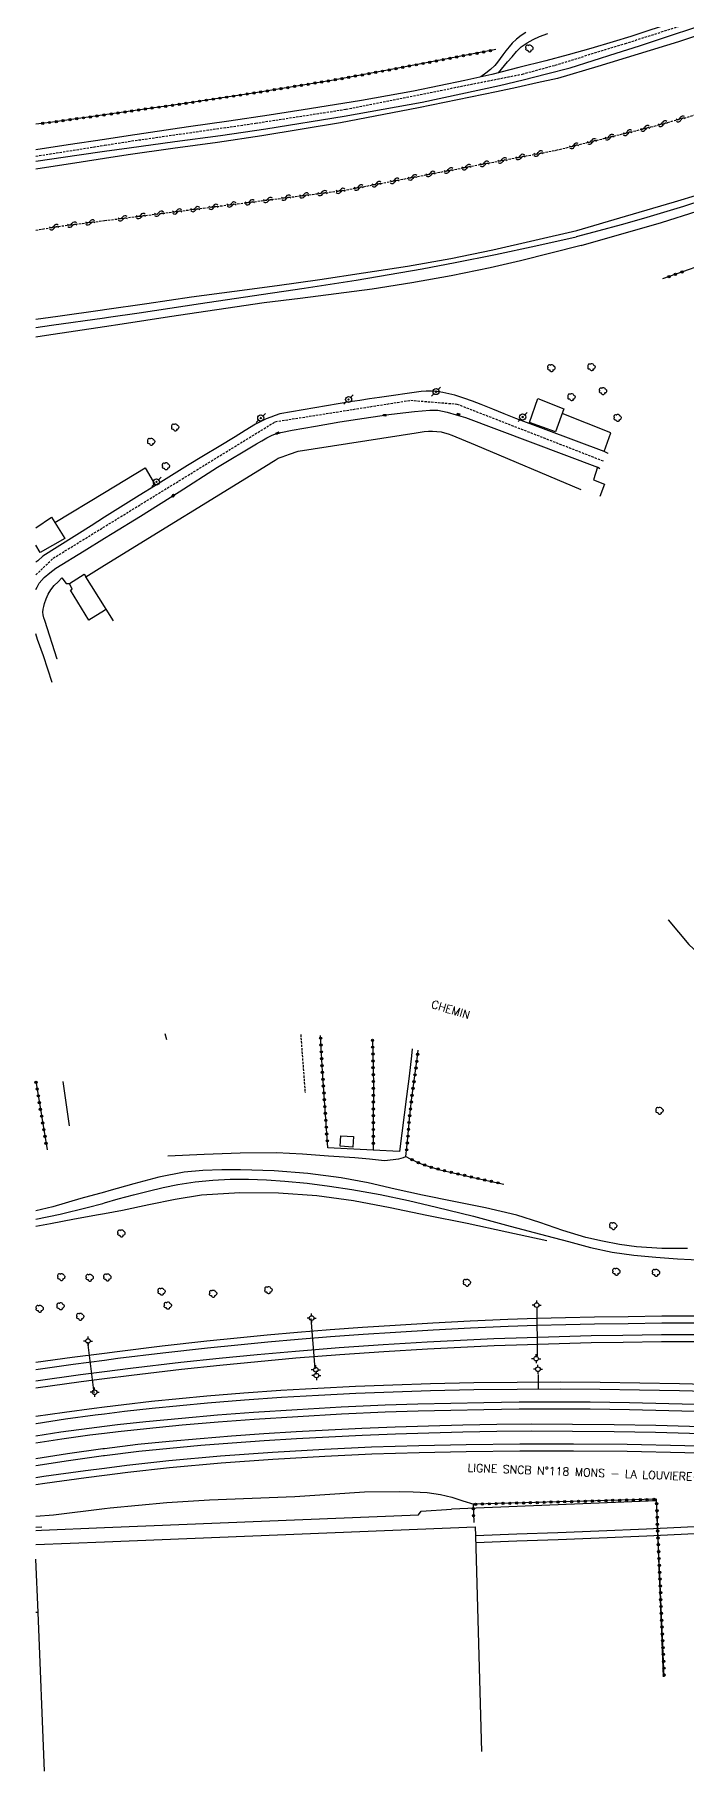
# Model space of a CAD drawing. Header units: millimetres. Extents: x 132999 to 134001, y 129000 to 130000.
# Drawn here: x 132999.7 to 133142.1, y 129273.2 to 129652.9 of the extents above; entities that cross this region are included whole.
import ezdxf

# ---------------------------------------------------------------- set-up
doc = ezdxf.new("R2010")
doc.units = ezdxf.units.MM
doc.linetypes.add('DASHED', pattern=[0.75, 0.5, -0.25])
doc.layers.get('0').update_dxf_attribs({"linetype": 'CONTINUOUS'})
for name, color, linetype in [('W0001', 6, 'DASHED'), ('W0006', 2, 'CONTINUOUS'), ('W0008', 7, 'CONTINUOUS'), ('W0017', 7, 'CONTINUOUS'), ('W0071', 7, 'CONTINUOUS'), ('W0101', 7, 'CONTINUOUS'), ('W0104', 1, 'CONTINUOUS'), ('W0112', 1, 'DASHED'), ('W0211', 2, 'CONTINUOUS'), ('W0214', 2, 'CONTINUOUS'), ('W0300', 7, 'CONTINUOUS'), ('W0303', 7, 'CONTINUOUS'), ('W0310', 3, 'CONTINUOUS'), ('W0322', 7, 'CONTINUOUS'), ('W0323', 7, 'CONTINUOUS'), ('W0401', 7, 'CONTINUOUS'), ('W0473', 7, 'CONTINUOUS'), ('W0500', 5, 'DASHED'), ('W0510', 5, 'CONTINUOUS'), ('W0610', 7, 'CONTINUOUS'), ('W0611', 7, 'CONTINUOUS'), ('W0700', 7, 'CONTINUOUS'), ('W0989', 7, 'CONTINUOUS')]:
    doc.layers.add(name, color=color, linetype=linetype)
doc.styles.get("Standard").update_dxf_attribs({"font": 'romans.shx', "width": 0.85})

# ---------------------------------------------------------------- blocks, each defined once
blk = doc.blocks.new('T610')
for p, q in [((-0.500001, 0), (-1.000002, 0)), ((0, 0.500001), (0, 1.000002)), ((0.500001, 0), (1.000002, 0)), ((0, -0.500001), (0, -1.000002))]:
    blk.add_line(p, q)
blk.add_ellipse((0, 0), major_axis=(-0.353554, 0.353554), ratio=1, start_param=3.926990817, end_param=10.2101761242)
blk = doc.blocks.new('T300')
for p, q in [((-0.8, 0.51), (-0.86, 0.34)), ((-0.86, 0.34), (-0.86, 0.17)), ((-0.86, 0.17), (-0.74, 0.06)), ((-0.69, 0.63), (-0.8, 0.51)), ((-0.8, -0.06), (-0.74, 0.06)), ((-0.74, 0.06), (-0.69, 0.11)), ((-0.57, 0.69), (-0.69, 0.63)), ((-0.46, 0.69), (-0.57, 0.69)), ((-0.29, 0.63), (-0.46, 0.69)), ((-0.29, 0.63), (-0.17, 0.74)), ((-0.23, 0.57), (-0.29, 0.63)), ((-0.17, 0.74), (-0.06, 0.8)), ((-0.06, 0.8), (0.06, 0.8)), ((0.06, 0.8), (0.23, 0.74)), ((0.23, 0.74), (0.34, 0.63)), ((0.34, 0.63), (0.4, 0.51)), ((0.46, 0.46), (0.34, 0.46)), ((0.4, 0.51), (0.4, 0.46)), ((0.57, 0.4), (0.46, 0.46)), ((0.57, 0.4), (0.69, 0.29)), ((0.69, 0.29), (0.74, 0.17)), ((0.74, 0.06), (0.69, -0.17)), ((0.74, 0.17), (0.74, 0.06)), ((-0.8, -0.17), (-0.8, -0.06)), ((-0.8, -0.23), (-0.8, -0.17)), ((-0.74, -0.34), (-0.8, -0.23)), ((-0.69, -0.4), (-0.74, -0.34)), ((-0.51, -0.46), (-0.69, -0.4)), ((-0.4, -0.46), (-0.51, -0.46)), ((-0.4, -0.46), (-0.34, -0.46)), ((-0.34, -0.46), (-0.34, -0.4)), ((-0.34, -0.51), (-0.34, -0.46)), ((-0.29, -0.63), (-0.34, -0.51)), ((-0.17, -0.74), (-0.29, -0.63)), ((-0.06, -0.8), (-0.17, -0.74)), ((0.06, -0.8), (-0.06, -0.8)), ((0.17, -0.74), (0.06, -0.8)), ((0.23, -0.69), (0.17, -0.74)), ((0.29, -0.46), (0.23, -0.46)), ((0.29, -0.63), (0.23, -0.69)), ((0.46, -0.4), (0.29, -0.46)), ((0.34, -0.51), (0.29, -0.63)), ((0.34, -0.51), (0.34, -0.46)), ((0.57, -0.34), (0.46, -0.4)), ((0.63, -0.29), (0.57, -0.34)), ((0.69, -0.17), (0.63, -0.29))]:
    blk.add_line(p, q)
blk = doc.blocks.new('T401')
for p, q in [((-0.3, 0.3), (0, 0.3)), ((-0.3, -0.25), (-0.3, 0.3)), ((-0.3, 0.15), (0, 0.15)), ((-0.3, 0), (0, 0)), ((0, 0.3), (0, -0.25)), ((-0.3, -0.15), (0, -0.15)), ((-0.3, -0.25), (-0.3, -0.3)), ((-0.3, -0.3), (0, -0.3)), ((0, -0.3), (0, -0.25))]:
    blk.add_line(p, q)
blk = doc.blocks.new('T473')
for p, q in [((-0.166667, 0.166667), (0.166667, -0.166667)), ((-0.166667, -0.166667), (0.166667, 0.166667)), ((0.500001, 0.500001), (1.000002, 1.000002)), ((-1.000002, -1.000002), (-0.500001, -0.500001))]:
    blk.add_line(p, q)
blk.add_ellipse((0, 0), major_axis=(0.471405, 0.471405), ratio=1, start_param=5.4977871438, end_param=11.780972451)
blk = doc.blocks.new('t323o')
at = {"color": 0, "linetype": 'Continuous'}
for radius in [0.25, 0.15]:
    blk.add_circle((0, 0), radius, dxfattribs=at)
blk = doc.blocks.new('t322o')
at = {"color": 0, "linetype": 'Continuous'}
for radius in [0.25, 0.15]:
    blk.add_circle((0, 0), radius, dxfattribs=at)
blk = doc.blocks.new('t500o')
at = {"color": 0, "linetype": 'Continuous'}
for centre, start, end in [((-0.5, 0.625), 216.8699, 323.1301), ((0.5, -0.125), 36.8699, 143.1301), ((0.5, -0.625), 36.8699, 143.1301), ((-0.5, 0.125), 216.8699, 323.1301)]:
    blk.add_arc(centre, 0.625, start, end, dxfattribs=at)

msp = doc.modelspace()

# ---------------------------------------------------------------- linework, layer by layer
at = {"layer": 'W0001'}
for points in [[(133015, 129628.74), (133020.94, 129629.68), (133047.99, 129633.56), (133067.79, 129636.62), (133106.31, 129644.3), (133113.5, 129646.27), (133128.82, 129651), (133145.46, 129656.32), (133159.83, 129660.95), (133177.62, 129666.85), (133197.23, 129673.31), (133205.71, 129676)], [(133000, 129626.36), (133015, 129628.74)], [(133000, 129534.81), (133003.8, 129538.46), (133052.32, 129568.3), (133081.93, 129572.98), (133092.02, 129572.15), (133124.14, 129559.66)]]:
    msp.add_lwpolyline(points, dxfattribs=at)
at = {"layer": 'W0006'}
for points in [[(133124.2, 129561.75), (133125.62, 129565.86), (133114.99, 129570.09)], [(133015, 129552.81), (133023.87, 129558.18), (133026.11, 129554.35)], [(133004.14, 129546.24), (133015, 129552.81)]]:
    msp.add_lwpolyline(points, dxfattribs=at)
at = {"layer": 'W0008'}
for points in [[(133202.12, 129676), (133201.84, 129675.91), (133195.2, 129673.71), (133186.74, 129670.98), (133178.26, 129668.27), (133169.8, 129665.52), (133163.12, 129663.27), (133156.44, 129661), (133149.75, 129658.79), (133145.78, 129657.53), (133141.81, 129656.3), (133137.84, 129655.06), (133133.95, 129653.81), (133130.05, 129652.56), (133126.15, 129651.34), (133121.26, 129649.92), (133116.35, 129648.55), (133111.44, 129647.18)], [(133116.73, 129645.68), (133121.78, 129647.27), (133126.84, 129648.87), (133131.9, 129650.49), (133138.05, 129652.5), (133144.2, 129654.54), (133150.35, 129656.57), (133157.3, 129658.79), (133164.26, 129660.98), (133171.22, 129663.18), (133180.84, 129666.27), (133190.46, 129669.37), (133200.07, 129672.49), (133207.46, 129674.9), (133210.8, 129676)], [(133111.44, 129647.18), (133105.56, 129645.71), (133099.67, 129644.25), (133093.77, 129642.87), (133082.49, 129640.57), (133071.15, 129638.55), (133059.79, 129636.68), (133050.98, 129635.32), (133042.16, 129634.04), (133033.34, 129632.76), (133020.2, 129630.78), (133015, 129630)], [(133015, 129627.43), (133020.4, 129628.19), (133030.35, 129629.56), (133040.31, 129630.9), (133050.25, 129632.35), (133067.35, 129635.09), (133084.39, 129638.15), (133101.31, 129641.78), (133106.46, 129643.04), (133111.59, 129644.36), (133116.73, 129645.68)], [(133015, 129630), (133007.07, 129628.8), (133000, 129627.74)], [(133000, 129625.28), (133009.48, 129626.65), (133015, 129627.43)]]:
    msp.add_lwpolyline(points, dxfattribs=at)
at = {"layer": 'W0017'}
for points in [[(133107.09, 129653.39), (133106.03, 129652.72), (133105.04, 129651.94), (133104.12, 129651.08), (133103.4, 129650.26), (133102.73, 129649.38), (133102.07, 129648.49), (133101.49, 129647.7), (133100.91, 129646.91), (133100.29, 129646.16), (133099.34, 129645.28), (133098.3, 129644.49), (133097.27, 129643.69)], [(133101.1, 129644.61), (133101.76, 129645.39), (133102.43, 129646.18), (133103.1, 129646.96), (133104.05, 129648.11), (133105.01, 129649.24), (133106.07, 129650.25), (133107.33, 129651.12), (133108.69, 129651.86), (133110.08, 129652.51), (133111.91, 129653.19)], [(133124.2, 129561.75), (133104.87, 129569.03), (133102.36, 129570.04), (133099.86, 129571.05), (133097.34, 129572.02), (133095.42, 129572.75), (133093.49, 129573.46), (133091.54, 129574.06), (133090.23, 129574.4), (133088.91, 129574.69), (133087.58, 129574.89), (133086.45, 129574.95), (133085.32, 129574.94), (133084.18, 129574.93), (133075.09, 129573.61)], [(133075.09, 129573.61), (133072.94, 129573.28), (133070.79, 129572.95), (133068.64, 129572.62), (133063.52, 129571.78), (133058.4, 129570.92), (133053.28, 129570.05)], [(133077.11, 129569.86), (133078.97, 129570.09), (133080.84, 129570.32), (133082.71, 129570.51), (133084.41, 129570.68), (133086.12, 129570.81), (133087.81, 129570.78), (133089.85, 129570.4), (133091.86, 129569.8), (133093.87, 129569.19), (133122.76, 129558.35)], [(133053.28, 129570.05), (133052.29, 129569.68), (133051.31, 129569.32), (133050.34, 129568.93), (133048.01, 129567.73), (133045.77, 129566.34), (133043.53, 129564.95), (133040.07, 129562.88), (133036.61, 129560.8), (133033.16, 129558.71), (133026.11, 129554.35), (133022.58, 129552.17), (133015, 129547.39)], [(133015, 129542.81), (133016.7, 129543.85), (133022.87, 129547.64), (133031.29, 129552.96), (133039.69, 129558.32), (133048.22, 129563.46), (133049.35, 129564.1), (133050.47, 129564.73), (133051.6, 129565.37), (133052.24, 129565.55), (133052.88, 129565.72), (133053.52, 129565.9), (133056.03, 129566.45), (133058.57, 129566.9), (133061.11, 129567.34), (133066.44, 129568.23), (133071.77, 129569.04), (133077.11, 129569.86)], [(133125.05, 129561.32), (133125.05, 129561.32), (133125.05, 129561.32), (133125.05, 129561.32), (133124.2, 129561.75)], [(133122.76, 129558.35), (133121.86, 129555.55), (133124.23, 129554.65), (133123.21, 129551.91)], [(133123.24, 129558), (133123.24, 129558), (133123.24, 129558), (133123.24, 129558), (133122.76, 129558.35)], [(133015, 129547.39), (133012.06, 129545.53), (133001.55, 129538.89)], [(133004.34, 129536.3), (133010.52, 129540.08), (133015, 129542.81)], [(133001.55, 129538.89), (133000.39, 129537.89), (133000, 129537.56)], [(133000, 129531.59), (133000.25, 129532.14), (133000.75, 129532.99), (133001.8, 129534.2), (133003.08, 129535.25), (133004.34, 129536.3)], [(133003.59, 129511.23), (133001.63, 129517.08), (133000.38, 129520.7), (133000, 129521.88)], [(133137.18, 129293.85), (133136.76, 129303.63), (133135.6, 129332.34), (133090.84, 129330.53)], [(133015, 129326.46), (133083.64, 129329.28), (133084.23, 129330.07), (133090.84, 129330.53)], [(133000, 129325.84), (133001.26, 129325.89)], [(133001.26, 129325.89), (133015, 129326.46)], [(133000.47, 129307.9), (133000, 129307.87)]]:
    msp.add_lwpolyline(points, dxfattribs=at)
at = {"layer": 'W0071'}
for points in [[(133276.17, 129660.28), (133276.17, 129660.28), (133258.71, 129654.37), (133258.71, 129654.37), (133251.09, 129651.89), (133245.27, 129649.92), (133239.45, 129647.92), (133233.64, 129645.93), (133226.16, 129643.38), (133218.67, 129640.84), (133211.19, 129638.29), (133199.31, 129634.26), (133187.43, 129630.23), (133175.52, 129626.29), (133169.98, 129624.52), (133164.44, 129622.76), (133158.9, 129621.01), (133150.22, 129618.2), (133141.54, 129615.38), (133132.82, 129612.72), (133127.92, 129611.35), (133123, 129610.02), (133118.09, 129608.69)], [(133119.13, 129606.84), (133124.99, 129608.49), (133130.86, 129610.15), (133136.7, 129611.87), (133144.53, 129614.34), (133152.32, 129616.91), (133160.11, 129619.48), (133174.9, 129624.23), (133189.7, 129628.96), (133204.46, 129633.79), (133214.88, 129637.31), (133225.29, 129640.88), (133235.7, 129644.42), (133244.27, 129647.28), (133252.86, 129650.12), (133261.43, 129652.98), (133261.43, 129652.98), (133276.82, 129657.85), (133276.82, 129657.85)], [(133015, 129591.02), (133015.85, 129591.15), (133022.55, 129592.13), (133029.25, 129593.14), (133035.94, 129594.14), (133047.3, 129595.8), (133058.65, 129597.47), (133069.99, 129599.25), (133077.22, 129600.47), (133084.44, 129601.74), (133091.65, 129603.07), (133100.48, 129604.87), (133109.28, 129606.78), (133118.09, 129608.69)], [(133119.13, 129606.84), (133112.52, 129605.15), (133105.92, 129603.47), (133099.29, 129601.92), (133090.73, 129600.19), (133082.13, 129598.67), (133073.5, 129597.3), (133065.65, 129596.23), (133057.78, 129595.27), (133049.92, 129594.27), (133039.56, 129592.77), (133029.21, 129591.2), (133018.87, 129589.63), (133015, 129589.04)], [(133000, 129588.9), (133003.42, 129589.37), (133015, 129591.02)], [(133015, 129589.04), (133002.31, 129587.11), (133000, 129586.76)], [(133142.44, 129387.49), (133136.82, 129387.49), (133131.23, 129387.86), (133127.53, 129388.39), (133123.86, 129389.09), (133120.21, 129389.91), (133115.14, 129391.41), (133110.13, 129393.17), (133105.08, 129394.78), (133098.26, 129396.42), (133091.36, 129397.8), (133084.47, 129399.17), (133078.55, 129400.5), (133072.64, 129401.83), (133066.69, 129402.93), (133059.4, 129403.87), (133052.05, 129404.46), (133044.7, 129404.68), (133040.6, 129404.67), (133036.49, 129404.55), (133032.42, 129404.19), (133026.87, 129403.13), (133021.39, 129401.63), (133015.92, 129400.1), (133015, 129399.85)], [(133015, 129399.85), (133009.79, 129398.4), (133003.67, 129396.64), (133000, 129395.73)], [(133015, 129397.46), (133017.97, 129398.33), (133021.35, 129399.25), (133024.57, 129400.07), (133027.79, 129400.84), (133031.04, 129401.49), (133034.83, 129402.06), (133038.65, 129402.46), (133042.48, 129402.68), (133046.45, 129402.68), (133050.42, 129402.5), (133054.38, 129402.21), (133059.27, 129401.75), (133064.15, 129401.14), (133069.01, 129400.41), (133075.23, 129399.28), (133081.41, 129397.96), (133087.58, 129396.55), (133095.63, 129394.54), (133103.65, 129392.39), (133111.68, 129390.27), (133116.43, 129389), (133121.18, 129387.75), (133125.97, 129386.73), (133130.69, 129386.06), (133135.45, 129385.61), (133140.22, 129385.25), (133146.21, 129384.94)], [(133000, 129393.94), (133005.33, 129395.03), (133011.23, 129396.43), (133014.61, 129397.35), (133015, 129397.46)]]:
    msp.add_lwpolyline(points, dxfattribs=at)
at = {"layer": 'W0101'}
for points in [[(133057.32, 129561.88), (133083.11, 129565.87), (133083.99, 129565.99), (133084.89, 129566.12), (133085.77, 129566.24), (133086.7, 129566.2), (133087.64, 129566.15), (133088.57, 129566.1), (133089.33, 129565.86), (133090.1, 129565.62), (133090.88, 129565.37), (133095.98, 129563.23)], [(133095.98, 129563.23), (133119.06, 129553.5), (133119.06, 129553.5), (133119.06, 129553.5)], [(133015, 129536.93), (133050.77, 129558.96), (133051.53, 129559.43), (133052.3, 129559.9), (133052.96, 129560.3), (133053.85, 129560.63), (133054.63, 129560.91), (133055.41, 129561.19), (133056.05, 129561.42), (133056.68, 129561.65), (133057.32, 129561.88)], [(133010.9, 129534.4), (133015, 129536.93)], [(133015, 129527.88), (133010.9, 129534.4)], [(133016.95, 129524.77), (133015.38, 129527.27), (133015, 129527.88)], [(133015, 129323.37), (133096.01, 129326.65), (133096.09, 129324.67), (133097.4, 129277.52)], [(133000, 129322.77), (133015, 129323.37)], [(133001.91, 129273.18), (133000.47, 129307.9), (133000, 129319.54)]]:
    msp.add_lwpolyline(points, dxfattribs=at)
at = {"layer": 'W0104'}
for points in [[(133113.57, 129566.08), (133107.86, 129568.1), (133109.72, 129573.35), (133115.36, 129571.12)], [(133066.66, 129412.17), (133069.43, 129411.96), (133069.25, 129409.63), (133066.49, 129409.84)]]:
    msp.add_lwpolyline(points, close=True, dxfattribs=at)
for points in [[(133057.32, 129561.88), (133057.32, 129561.88)], [(133000, 129545.06), (133003.42, 129547.41), (133004.14, 129546.24), (133006.31, 129542.72), (133000.95, 129539.66), (133000, 129541.33)], [(133001.92, 129524.83), (133001.77, 129525.44), (133001.62, 129526.04), (133001.55, 129526.65), (133001.6, 129527.28), (133001.73, 129527.91), (133001.89, 129528.52), (133002.24, 129529.57), (133002.7, 129530.58), (133003.25, 129531.53), (133003.99, 129532.45), (133004.84, 129533.3), (133005.7, 129534.14), (133006.59, 129532.88), (133007.34, 129532.91)], [(133015, 129527.03), (133011.59, 129524.92), (133007.53, 129531.45), (133007.9, 129531.68), (133007.34, 129532.91), (133010.58, 129534.92), (133010.9, 129534.4)], [(133015.38, 129527.27), (133015, 129527.03)], [(133004.66, 129516.38), (133004.66, 129516.38), (133004.66, 129516.38), (133001.92, 129524.83)]]:
    msp.add_lwpolyline(points, dxfattribs=at)
at = {"layer": 'W0112'}
msp.add_lwpolyline([(133057.87, 129434.31), (133058.83, 129421.51)], dxfattribs=at)
at = {"layer": 'W0211'}
for points in [[(133138.18, 129459.4), (133138.18, 129459.4), (133142.72, 129454.01), (133144.78, 129451.99), (133147.74, 129449.24), (133150.77, 129446.56), (133153.8, 129443.88), (133157.55, 129440.43), (133161.29, 129436.97), (133165.1, 129433.58), (133168.02, 129431.09), (133170.98, 129428.63), (133174, 129426.26), (133177.59, 129423.69), (133181.27, 129421.22), (133184.92, 129418.71), (133187.64, 129416.75), (133190.35, 129414.76), (133193.06, 129412.77)], [(133028.83, 129407.79), (133036.75, 129408.11), (133044.67, 129408.43), (133052.58, 129408.47), (133058.28, 129408.19), (133063.98, 129407.77), (133069.68, 129407.41), (133072.91, 129407.08), (133076.15, 129406.77), (133079.3, 129407.07), (133079.83, 129407.23), (133080.36, 129407.41), (133080.88, 129407.58)], [(133015, 129395.17), (133018.92, 129395.9), (133024.68, 129397.1), (133030.43, 129398.32), (133036.22, 129399.22), (133044.58, 129399.77), (133053, 129399.69), (133061.37, 129399.12), (133069.43, 129398.02), (133077.45, 129396.46), (133085.46, 129394.82), (133094.22, 129393.03), (133102.95, 129391.15), (133111.69, 129389.26)], [(133000, 129392.41), (133003.2, 129393), (133008.44, 129393.96), (133013.68, 129394.92), (133015, 129395.17)], [(133000, 129326.57), (133001.31, 129326.64)]]:
    msp.add_lwpolyline(points, dxfattribs=at)
at = {"layer": 'W0214'}
for points in [[(133082.22, 129431.18), (133082.05, 129429.62), (133081.54, 129425.18), (133081, 129420.74), (133080.51, 129416.73), (133080, 129412.72), (133079.49, 129408.71)], [(133079.49, 129408.71), (133073.71, 129409.02), (133063.78, 129409.54)], [(133015, 129330.61), (133016.21, 129330.76), (133028.63, 129331.99), (133037.94, 129332.52), (133047.27, 129332.9), (133056.59, 129333.29), (133064.21, 129333.78), (133071.83, 129334.28), (133079.45, 129334.35), (133082.47, 129334.26), (133085.49, 129334.11), (133088.46, 129333.72), (133090.9, 129333.11), (133093.3, 129332.34), (133095.71, 129331.57)], [(133000, 129328.96), (133003.82, 129329.27), (133015, 129330.61)]]:
    msp.add_lwpolyline(points, dxfattribs=at)
at = {"layer": 'W0303'}
msp.add_lwpolyline([(133005.86, 129424.05), (133007.26, 129414.32)], dxfattribs=at)
at = {"layer": 'W0310'}
msp.add_lwpolyline([(133028.18, 129434.54), (133028.55, 129433.22)], dxfattribs=at)
at = {"layer": 'W0322'}
msp.add_lwpolyline([(133080.88, 129407.58), (133081.26, 129411.7), (133081.63, 129415.82), (133082.07, 129419.93), (133082.51, 129423.15), (133082.99, 129426.36), (133083.39, 129429.59), (133083.51, 129430.89)], dxfattribs=at)
at = {"layer": 'W0323'}
for points in [[(133100.54, 129649.67), (133088.7, 129647.4), (133076.86, 129645.14), (133065.01, 129642.99), (133047.53, 129640.13), (133030.01, 129637.51), (133015, 129635.38)], [(133015, 129635.38), (133012.47, 129635.02), (133003.14, 129633.74), (133000, 129633.32)], [(133149.85, 129604.03), (133136.94, 129599.54)], [(133063.78, 129409.54), (133062.61, 129426.19), (133062.19, 129434.09)], [(133073.56, 129433.08), (133073.66, 129430.16), (133073.76, 129423.11), (133073.73, 129416.07), (133073.71, 129409.02)], [(133000, 129424.07), (133002.45, 129409.04)], [(133080.88, 129407.58), (133081.82, 129407.11), (133082.75, 129406.64), (133083.7, 129406.21), (133084.59, 129405.87), (133085.5, 129405.56), (133086.41, 129405.27), (133088.31, 129404.73), (133090.23, 129404.27), (133092.16, 129403.82), (133095.53, 129403.05), (133098.92, 129402.31), (133102.3, 129401.58)], [(133137.32, 129293.86), (133135.6, 129332.67), (133095.71, 129331.57), (133095.56, 129331.57), (133095.69, 129327.6)]]:
    msp.add_lwpolyline(points, dxfattribs=at)
at = {"layer": 'W0500'}
for points in [[(133113.73, 129627.66), (133124.07, 129630.2), (133134.41, 129632.74), (133144.67, 129635.54), (133156.97, 129639.51), (133169.16, 129643.85), (133181.34, 129648.2), (133192.87, 129652.23), (133204.39, 129656.26), (133215.95, 129660.18), (133227.14, 129663.74), (133238.37, 129667.19), (133249.57, 129670.71), (133263.71, 129675.5), (133265.15, 129676)], [(133015, 129612.27), (133067.16, 129618.85), (133113.73, 129627.66)], [(133000, 129610.18), (133004.9, 129611), (133015, 129612.27)]]:
    msp.add_lwpolyline(points, dxfattribs=at)
at = {"layer": 'W0510'}
for points in [[(133214.47, 129676), (133205.55, 129673.03), (133194.99, 129669.58), (133184.43, 129666.14), (133173.88, 129662.67), (133162.73, 129658.89), (133151.59, 129655.07), (133140.41, 129651.38), (133131.62, 129648.65), (133122.82, 129646), (133114.01, 129643.35)], [(133118.19, 129610.08), (133128.87, 129613.22), (133139.55, 129616.35), (133150.2, 129619.57), (133158.14, 129622.08), (133166.07, 129624.63), (133174, 129627.19), (133186.36, 129631.22), (133198.72, 129635.26), (133211.05, 129639.39), (133218.91, 129642.16), (133226.76, 129644.98), (133234.63, 129647.7), (133243.16, 129650.42), (133251.72, 129653.03), (133260.25, 129655.71), (133268.21, 129658.37), (133275.9, 129661.12)], [(133114.01, 129643.35), (133109.56, 129642.37), (133105.11, 129641.39), (133100.65, 129640.42), (133083.62, 129636.92), (133066.54, 129633.68), (133049.4, 129630.77), (133039.67, 129629.34), (133029.92, 129628.01), (133020.18, 129626.64), (133015, 129625.86)], [(133015, 129625.86), (133009.86, 129625.08), (133000, 129623.54)], [(133015, 129592.82), (133024.28, 129594.17), (133034.02, 129595.57), (133043.37, 129596.85), (133052.73, 129598.1), (133062.07, 129599.42), (133071.63, 129600.82), (133081.18, 129602.29), (133090.69, 129603.96), (133099.88, 129605.88), (133109.04, 129607.98), (133118.19, 129610.08)], [(133000, 129590.74), (133004.79, 129591.38), (133014.54, 129592.76), (133015, 129592.82)]]:
    msp.add_lwpolyline(points, dxfattribs=at)
at = {"layer": 'W0611'}
for points in [[(133109.47, 129374.77), (133109.52, 129364.06)], [(133061.06, 129361.18), (133060.17, 129372.2)], [(133012.76, 129355.92), (133011.32, 129367.02)], [(133109.74, 129359.96), (133109.75, 129356.91)]]:
    msp.add_lwpolyline(points, dxfattribs=at)
at = {"layer": 'W0700'}
for points in [[(133144.14, 129372.73), (133136.79, 129372.69), (133129.43, 129372.59), (133122.08, 129372.46), (133115.77, 129372.32), (133109.47, 129372.16), (133103.16, 129371.95), (133094.94, 129371.6), (133086.73, 129371.18), (133078.52, 129370.69), (133071.4, 129370.22), (133064.28, 129369.69), (133057.16, 129369.11), (133050.56, 129368.52), (133043.96, 129367.88), (133037.37, 129367.2), (133027.56, 129366.11), (133017.75, 129364.93), (133015, 129364.57)], [(133144.14, 129371.2), (133136.8, 129371.16), (133129.45, 129371.06), (133122.11, 129370.93), (133115.81, 129370.79), (133109.51, 129370.63), (133103.22, 129370.42), (133095.01, 129370.07), (133086.81, 129369.65), (133078.62, 129369.16), (133071.51, 129368.69), (133064.4, 129368.16), (133057.29, 129367.59), (133050.7, 129367), (133044.11, 129366.36), (133037.53, 129365.68), (133027.74, 129364.59), (133017.94, 129363.41), (133015, 129363.02)], [(133189.2, 129367.66), (133184, 129367.86), (133178.81, 129368.06), (133173.61, 129368.23), (133166.92, 129368.39), (133160.22, 129368.51), (133153.53, 129368.58), (133145.12, 129368.62), (133136.71, 129368.59), (133128.3, 129368.5), (133121.33, 129368.37), (133114.35, 129368.2), (133107.38, 129367.99), (133100.09, 129367.72), (133092.8, 129367.4), (133085.52, 129367.03), (133075.91, 129366.45), (133066.31, 129365.78), (133056.71, 129365.01), (133048.36, 129364.26), (133040.02, 129363.43), (133031.68, 129362.54), (133020.69, 129361.26), (133015, 129360.53)], [(133189.14, 129366.13), (133183.94, 129366.33), (133178.76, 129366.53), (133173.57, 129366.7), (133166.89, 129366.86), (133160.2, 129366.98), (133153.52, 129367.05), (133145.12, 129367.09), (133136.72, 129367.06), (133128.32, 129366.97), (133121.36, 129366.84), (133114.39, 129366.67), (133107.43, 129366.46), (133100.15, 129366.19), (133092.87, 129365.87), (133085.6, 129365.5), (133076.01, 129364.92), (133066.42, 129364.25), (133056.84, 129363.49), (133048.5, 129362.74), (133040.18, 129361.91), (133031.85, 129361.02), (133020.88, 129359.74), (133015, 129358.99)], [(133015, 129364.57), (133007.96, 129363.65), (133000, 129362.54)], [(133015, 129363.02), (133008.16, 129362.13), (133000, 129361)], [(133015, 129360.53), (133009.72, 129359.86), (133000, 129358.51)], [(133015, 129358.99), (133009.92, 129358.34), (133000, 129356.97)], [(133187.09, 129356.29), (133180.22, 129356.58), (133173.35, 129356.86), (133166.48, 129357.13), (133157.87, 129357.43), (133149.27, 129357.69), (133140.66, 129357.91), (133131.98, 129358.08), (133123.29, 129358.21), (133114.61, 129358.26), (133105.15, 129358.23), (133095.69, 129358.11), (133086.23, 129357.9), (133078.03, 129357.64), (133069.84, 129357.31), (133061.65, 129356.9), (133053.55, 129356.43), (133045.46, 129355.88), (133037.38, 129355.22), (133031.31, 129354.65), (133025.25, 129354.03), (133019.2, 129353.34), (133015, 129352.82)], [(133187.02, 129354.76), (133180.16, 129355.05), (133173.29, 129355.33), (133166.42, 129355.6), (133157.82, 129355.9), (133149.23, 129356.16), (133140.63, 129356.38), (133131.95, 129356.55), (133123.27, 129356.68), (133114.61, 129356.73), (133105.16, 129356.7), (133095.72, 129356.58), (133086.27, 129356.37), (133078.09, 129356.11), (133069.91, 129355.78), (133061.73, 129355.37), (133053.65, 129354.9), (133045.57, 129354.35), (133037.51, 129353.7), (133031.46, 129353.13), (133025.41, 129352.51), (133019.38, 129351.82), (133015, 129351.28)], [(133015, 129352.82), (133012.72, 129352.54), (133006.25, 129351.67), (133000, 129350.73)], [(133015, 129351.28), (133012.92, 129351.02), (133006.47, 129350.16), (133000.03, 129349.19), (133000, 129349.18)], [(133176.46, 129352.3), (133166.63, 129352.66), (133156.8, 129353.02), (133146.97, 129353.33), (133138.35, 129353.56), (133129.73, 129353.75), (133121.11, 129353.86), (133113.36, 129353.89), (133105.61, 129353.86), (133097.86, 129353.77), (133090.67, 129353.64), (133083.48, 129353.46), (133076.3, 129353.22), (133066.71, 129352.79), (133057.13, 129352.25), (133047.56, 129351.61), (133039.71, 129351.02), (133031.86, 129350.36), (133024.03, 129349.59), (133017.82, 129348.91), (133015, 129348.57)], [(133176.4, 129350.77), (133166.61, 129351.13), (133156.75, 129351.49), (133146.93, 129351.8), (133138.31, 129352.03), (133129.7, 129352.22), (133121.1, 129352.33), (133113.36, 129352.36), (133105.62, 129352.33), (133097.88, 129352.24), (133090.7, 129352.11), (133083.52, 129351.93), (133076.36, 129351.69), (133066.79, 129351.26), (133057.22, 129350.72), (133047.67, 129350.08), (133039.83, 129349.49), (133032, 129348.84), (133024.19, 129348.07), (133017.99, 129347.39), (133015, 129347.03)], [(133015, 129348.57), (133011.62, 129348.17), (133005.44, 129347.33), (133000, 129346.49)], [(133015, 129347.03), (133011.81, 129346.65), (133005.66, 129345.82), (133000, 129344.94)], [(133175.42, 129347.54), (133169.52, 129347.74), (133163.61, 129347.94), (133157.71, 129348.13), (133150.29, 129348.37), (133142.87, 129348.59), (133135.45, 129348.77), (133126.37, 129348.94), (133117.3, 129349.04), (133108.22, 129349.05), (133100.75, 129348.98), (133093.28, 129348.84), (133085.81, 129348.65), (133078.51, 129348.42), (133071.21, 129348.13), (133063.92, 129347.79), (133056.86, 129347.4), (133049.8, 129346.96), (133042.75, 129346.45), (133035.93, 129345.91), (133029.11, 129345.31), (133022.31, 129344.61), (133015, 129343.72)], [(133175.36, 129346.01), (133169.47, 129346.21), (133163.56, 129346.41), (133157.66, 129346.6), (133150.24, 129346.84), (133142.83, 129347.06), (133135.42, 129347.24), (133126.35, 129347.41), (133117.29, 129347.51), (133108.23, 129347.52), (133100.77, 129347.45), (133093.31, 129347.31), (133085.85, 129347.12), (133078.56, 129346.89), (133071.28, 129346.6), (133064, 129346.26), (133056.95, 129345.87), (133049.9, 129345.43), (133042.87, 129344.92), (133036.06, 129344.39), (133029.26, 129343.79), (133022.48, 129343.09), (133015, 129342.17)], [(133015, 129343.72), (133014.61, 129343.67), (133006.92, 129342.6), (133000, 129341.52)], [(133189.17, 129342.45), (133181.78, 129342.8), (133174.38, 129343.15), (133166.99, 129343.47), (133154.41, 129343.96), (133141.83, 129344.37), (133129.24, 129344.63), (133117.5, 129344.73), (133105.76, 129344.7), (133094.02, 129344.55), (133083.7, 129344.34), (133073.38, 129344.03), (133063.07, 129343.58), (133051.71, 129342.92), (133040.36, 129342.08), (133029.03, 129341.04), (133019.91, 129340.03), (133015, 129339.41)], [(133189.09, 129340.92), (133181.71, 129341.27), (133174.31, 129341.62), (133166.93, 129341.94), (133154.36, 129342.43), (133141.79, 129342.84), (133129.22, 129343.1), (133117.5, 129343.2), (133105.77, 129343.17), (133094.05, 129343.02), (133083.74, 129342.81), (133073.44, 129342.5), (133063.15, 129342.05), (133051.81, 129341.39), (133040.49, 129340.56), (133029.18, 129339.52), (133020.09, 129338.51), (133015, 129337.87)], [(133015, 129342.17), (133014.81, 129342.15), (133007.14, 129341.09), (133000, 129339.97)], [(133015, 129339.41), (133010.81, 129338.89), (133001.73, 129337.63), (133000, 129337.36)], [(133015, 129337.87), (133011.01, 129337.37), (133001.95, 129336.12), (133000, 129335.81)], [(133201.38, 129328.96), (133194.98, 129328.68), (133188.59, 129328.4), (133182.19, 129328.13), (133172.91, 129327.77), (133163.62, 129327.44), (133154.34, 129327.08), (133143.91, 129326.63), (133133.48, 129326.15), (133123.05, 129325.7), (133114.06, 129325.35), (133105.08, 129325.01), (133096.09, 129324.67)], [(133201.44, 129327.43), (133195.05, 129327.15), (133188.66, 129326.87), (133182.25, 129326.6), (133172.97, 129326.24), (133163.68, 129325.91), (133154.4, 129325.55), (133143.98, 129325.1), (133133.55, 129324.62), (133123.11, 129324.17), (133114.12, 129323.82), (133105.14, 129323.48), (133096.14, 129323.14)]]:
    msp.add_lwpolyline(points, dxfattribs=at)

# ---------------------------------------------------------------- block references
at = {"layer": 'W0300'}
msp.add_blockref('T300', (133107.89, 129649.92), dxfattribs=at)
at = {"layer": 'W0300', "rotation": 359.9999899820874}
for p in [(133112.7, 129580.01), (133121.47, 129580.21), (133117.1, 129573.65), (133123.98, 129574.97), (133030.48, 129567.03), (133127.16, 129569.12), (133025.23, 129563.9), (133028.46, 129558.54), (133136.33, 129417.62), (133126.22, 129392.4), (133018.73, 129390.81), (133005.59, 129381.25), (133011.8, 129381.1), (133015.67, 129381.19), (133094.24, 129380.01), (133126.9, 129382.4), (133135.57, 129382.18), (133027.51, 129378.06), (133038.77, 129377.62), (133050.86, 129378.38), (133000.88, 129374.32), (133005.42, 129374.86), (133009.73, 129372.59), (133028.86, 129375)]:
    msp.add_blockref('T300', p, dxfattribs=at)
at = {"layer": 'W0322'}
for p, rotation in [((133083.42, 129429.93), 84.88268514976278), ((133083.07, 129426.95), 82.97784063639769), ((133083.25, 129428.44), 82.97784063639769), ((133082.42, 129422.5), 82.14668669824967), ((133082.64, 129423.98), 81.47359174881062), ((133082.86, 129425.47), 81.47359174881062), ((133082.02, 129419.53), 83.94747826873332), ((133082.22, 129421.01), 82.14668669824967), ((133081.56, 129415.05), 84.7980460359051), ((133081.71, 129416.54), 83.94747826873332), ((133081.87, 129418.03), 83.94747826873332), ((133081.29, 129412.06), 84.7980460359051), ((133081.43, 129413.56), 84.7980460359051), ((133081.02, 129409.07), 84.81184211009521), ((133081.15, 129410.57), 84.81184211009521)]:
    msp.add_blockref('t322o', p, dxfattribs=dict(at, rotation=rotation))
at = {"layer": 'W0323'}
for p, rotation in [((133083.12, 129646.33), 190.8278868900493), ((133084.59, 129646.62), 190.8278868900493), ((133086.06, 129646.9), 190.8278868900493), ((133087.54, 129647.18), 190.8278868900493), ((133089.01, 129647.46), 190.8278868899814), ((133090.48, 129647.74), 190.8278868899814), ((133091.96, 129648.03), 190.8278868899814), ((133093.43, 129648.31), 190.8278868899814), ((133094.9, 129648.59), 190.8278868899814), ((133096.38, 129648.87), 190.8278868899814), ((133097.85, 129649.15), 190.8278868899814), ((133099.32, 129649.43), 190.8278868899814), ((133060.98, 129642.33), 189.2926700996036), ((133062.46, 129642.57), 189.2926700996036), ((133063.94, 129642.81), 189.2926700996036), ((133065.42, 129643.06), 190.2831560887367), ((133066.89, 129643.33), 190.2831560887367), ((133068.37, 129643.6), 190.2831560887367), ((133069.84, 129643.87), 190.2831560887367), ((133071.32, 129644.13), 190.2831560887367), ((133072.8, 129644.4), 190.2831560887367), ((133074.27, 129644.67), 190.2831560887367), ((133075.75, 129644.94), 190.2831560887367), ((133077.22, 129645.21), 190.8278868900493), ((133078.7, 129645.49), 190.8278868900493), ((133080.17, 129645.77), 190.8278868900493), ((133081.64, 129646.05), 190.8278868900493), ((133037.27, 129638.6), 188.489182614884), ((133038.75, 129638.82), 188.489182614884), ((133040.24, 129639.04), 188.489182614884), ((133041.72, 129639.26), 188.489182614884), ((133043.2, 129639.48), 188.489182614884), ((133044.69, 129639.7), 188.489182614884), ((133046.17, 129639.93), 188.489182614884), ((133047.65, 129640.15), 189.2926700996036), ((133049.13, 129640.39), 189.2926700996036), ((133050.61, 129640.63), 189.2926700996036), ((133052.09, 129640.87), 189.2926700996036), ((133053.57, 129641.12), 189.2926700996036), ((133055.06, 129641.36), 189.2926700996036), ((133056.54, 129641.6), 189.2926700996036), ((133058.02, 129641.84), 189.2926700996036), ((133059.5, 129642.09), 189.2926700996036), ((133010.4, 129634.74), 187.8290011796237), ((133011.89, 129634.94), 187.8290011796237), ((133013.38, 129635.15), 188.0825013297436), ((133014.86, 129635.36), 188.0825013297436), ((133016.49, 129635.59), 188.0841383238518), ((133017.97, 129635.8), 188.0841383238518), ((133019.46, 129636.01), 188.0841383238518), ((133020.94, 129636.22), 188.0841383238518), ((133022.43, 129636.44), 188.0841383238518), ((133023.91, 129636.65), 188.0841383238518), ((133025.4, 129636.86), 188.0841383238518), ((133026.88, 129637.07), 188.0841383238518), ((133028.37, 129637.28), 188.0841383238518), ((133029.85, 129637.49), 188.0841383238518), ((133031.33, 129637.71), 188.489182614884), ((133032.82, 129637.93), 188.489182614884), ((133034.3, 129638.15), 188.489182614884), ((133035.79, 129638.38), 188.489182614884), ((133001.49, 129633.52), 187.6207740661132), ((133002.97, 129633.72), 187.6207740661132), ((133004.46, 129633.92), 187.8290011796237), ((133005.95, 129634.12), 187.8290011796237), ((133007.43, 129634.33), 187.8290011796237), ((133008.92, 129634.53), 187.8290011796237), ((133139.77, 129600.52), 199.2010383756884), ((133141.19, 129601.02), 199.2010383756884), ((133138.36, 129600.03), 199.2010383756884), ((133062.22, 129433.49), 93.04407976949324), ((133062.3, 129432), 93.04407976949324), ((133062.38, 129430.5), 93.04407976949324), ((133073.56, 129433.02), 271.930382976195), ((133073.61, 129431.52), 271.930382976195), ((133073.66, 129430.02), 270.7807032534884), ((133062.46, 129429), 93.04407976949324), ((133062.54, 129427.5), 93.04407976949324), ((133062.63, 129426), 94.0205452181214), ((133073.68, 129428.52), 270.7807032534884), ((133073.7, 129427.02), 270.7807032534884), ((133000.04, 129423.84), 279.2778404126191), ((133000.28, 129422.36), 279.2778404126191), ((133062.73, 129424.51), 94.0205452181214), ((133062.84, 129423.01), 94.0205452181214), ((133073.72, 129425.52), 270.7807032534884), ((133073.74, 129424.02), 270.7807032534884), ((133073.75, 129422.52), 269.8211291252891), ((133000.52, 129420.88), 279.2778404126191), ((133000.76, 129419.4), 279.2778404126191), ((133062.94, 129421.52), 94.0205452181214), ((133063.05, 129420.02), 94.0205452181214), ((133063.15, 129418.52), 94.0205452181214), ((133073.74, 129419.52), 269.8211291252891), ((133073.75, 129421.02), 269.8211291252891), ((133001, 129417.92), 279.2778404126191), ((133001.25, 129416.44), 279.2778404126191), ((133001.49, 129414.96), 279.2778404126191), ((133063.26, 129417.03), 94.0205452181214), ((133063.36, 129415.53), 94.0205452181214), ((133073.74, 129416.52), 269.8211291252891), ((133073.73, 129415.02), 269.8211291252895), ((133073.74, 129418.02), 269.8211291252891), ((133001.73, 129413.48), 279.2778404126191), ((133001.97, 129412), 279.2778404126191), ((133063.47, 129414.03), 94.0205452181214), ((133063.57, 129412.54), 94.0205452181214), ((133063.68, 129411.04), 94.0205452181214), ((133073.72, 129412.02), 269.8211291252895), ((133073.73, 129413.52), 269.8211291252895), ((133002.21, 129410.52), 279.2778404126191), ((133073.72, 129410.52), 269.8211291252895), ((133082.22, 129406.91), 333.263258216397), ((133083.58, 129406.26), 335.5742430209487), ((133084.98, 129405.73), 341.1302845538), ((133086.41, 129405.27), 342.2849999308308), ((133087.85, 129404.86), 344.2538375245118), ((133089.3, 129404.49), 346.5256684367752), ((133090.76, 129404.15), 346.9402546600078), ((133092.22, 129403.81), 347.0599813269064), ((133093.69, 129403.47), 347.0599813269064), ((133095.15, 129403.14), 347.0599813269064), ((133096.61, 129402.81), 347.7422578094886), ((133098.08, 129402.49), 347.7422578094886), ((133099.54, 129402.18), 347.7422578094886), ((133101.01, 129401.86), 347.7422578094886), ((133096.09, 129331.58), 181.579578575151), ((133097.59, 129331.62), 181.579578575151), ((133099.09, 129331.66), 181.579578575151), ((133100.59, 129331.7), 181.579578575151), ((133102.09, 129331.75), 181.579578575151), ((133103.58, 129331.79), 181.579578575151), ((133105.08, 129331.83), 181.579578575151), ((133106.58, 129331.87), 181.579578575151), ((133108.08, 129331.91), 181.579578575151), ((133109.58, 129331.95), 181.579578575151), ((133111.08, 129331.99), 181.579578575151), ((133112.58, 129332.04), 181.579578575151), ((133114.08, 129332.08), 181.579578575151), ((133115.58, 129332.12), 181.579578575151), ((133117.08, 129332.16), 181.579578575151), ((133118.58, 129332.2), 181.579578575151), ((133120.08, 129332.24), 181.579578575151), ((133121.58, 129332.28), 181.579578575151), ((133123.08, 129332.32), 181.579578575151), ((133124.58, 129332.37), 181.579578575151), ((133126.08, 129332.41), 181.579578575151), ((133127.58, 129332.45), 181.579578575151), ((133129.08, 129332.49), 181.579578575151), ((133130.57, 129332.53), 181.579578575151), ((133132.07, 129332.57), 181.579578575151), ((133133.57, 129332.61), 181.579578575151), ((133135.07, 129332.66), 181.579578575151), ((133135.64, 129331.7), 92.53589530533534), ((133095.59, 129330.6), 271.875514052579), ((133095.64, 129329.1), 271.875514052579), ((133135.71, 129330.2), 92.53589530533534), ((133135.78, 129328.7), 92.53589530533534), ((133135.84, 129327.2), 92.53589530533534), ((133135.91, 129325.7), 92.53589530533534), ((133135.97, 129324.21), 92.53589530533534), ((133136.04, 129322.71), 92.53589530533534), ((133136.11, 129321.21), 92.53589530533534), ((133136.17, 129319.71), 92.53589530533534), ((133136.24, 129318.21), 92.53589530533534), ((133136.31, 129316.71), 92.53589530533534), ((133136.37, 129315.21), 92.53589530533534), ((133136.44, 129313.72), 92.53589530533534), ((133136.51, 129312.22), 92.53589530533534), ((133136.57, 129310.72), 92.53589530533534), ((133136.64, 129309.22), 92.53589530533534), ((133136.7, 129307.72), 92.53589530533534), ((133136.77, 129306.22), 92.53589530533534), ((133136.84, 129304.72), 92.53589530533534), ((133136.9, 129303.23), 92.53589530533534), ((133136.97, 129301.73), 92.53589530533534), ((133137.04, 129300.23), 92.53589530533534), ((133137.1, 129298.73), 92.53589530533534), ((133137.17, 129297.23), 92.53589530533534), ((133137.24, 129295.73), 92.53589530533534), ((133137.3, 129294.23), 92.53589530533534)]:
    msp.add_blockref('t323o', p, dxfattribs=dict(at, rotation=rotation))
at = {"layer": 'W0401'}
for p, rotation in [((133076.27, 129569.86), 87.00791200742553), ((133092.43, 129570.05), 69.35982334313645), ((133052.73, 129565.91), 119.56805215828), ((133029.87, 129552.19), 142.7187051424714)]:
    msp.add_blockref('T401', p, dxfattribs=dict(at, rotation=rotation))
at = {"layer": 'W0473', "rotation": 359.9999899820874}
for p in [(133087.46, 129574.88), (133068.33, 129573.15), (133049.15, 129569.11), (133106.38, 129569.32), (133026.35, 129555.13)]:
    msp.add_blockref('T473', p, dxfattribs=at)
at = {"layer": 'W0500'}
for p, rotation in [((133140.88, 129634.51), 15.24850572590483), ((133125.38, 129630.52), 13.82350612976921), ((133129.27, 129631.48), 13.82350612976921), ((133133.15, 129632.44), 13.82350612976921), ((133137.02, 129633.46), 15.24850572590483), ((133109.83, 129626.92), 10.70840354479027), ((133117.61, 129628.61), 13.82222050561693), ((133121.5, 129629.57), 13.82222050561693), ((133090.18, 129623.2), 10.70840354479027), ((133094.11, 129623.95), 10.70840354479027), ((133098.04, 129624.69), 10.70840354479027), ((133101.97, 129625.43), 10.70840354479027), ((133105.9, 129626.18), 10.70840354479027), ((133070.53, 129619.49), 10.70840354479027), ((133074.46, 129620.23), 10.70840354479027), ((133078.39, 129620.97), 10.70840354479027), ((133082.32, 129621.72), 10.70840354479027), ((133086.25, 129622.46), 10.70840354479027), ((133042.78, 129615.78), 7.188410515747762), ((133046.75, 129616.28), 7.188410515747762), ((133050.72, 129616.78), 7.188410515747762), ((133054.69, 129617.28), 7.188410515747762), ((133058.65, 129617.78), 7.188410515747762), ((133062.62, 129618.28), 7.188410515747762), ((133066.59, 129618.78), 7.188410515747762), ((133011.88, 129611.88), 7.187832990208705), ((133018.97, 129612.77), 7.188410515747762), ((133022.94, 129613.27), 7.188410515747762), ((133026.91, 129613.77), 7.188410515747762), ((133030.87, 129614.27), 7.188410515747762), ((133034.84, 129614.77), 7.188410515747762), ((133038.81, 129615.28), 7.188410515747762), ((133003.95, 129610.84), 9.44321087463305), ((133007.91, 129611.38), 7.187832990208705)]:
    msp.add_blockref('t500o', p, dxfattribs=dict(at, rotation=rotation))
at = {"layer": 'W0610', "rotation": 359.9999899820874}
for p in [(133060.25, 129372.29), (133109.45, 129375.12), (133011.39, 129367.27), (133061.17, 129360.98), (133109.33, 129363.4), (133109.72, 129361.09), (133061.3, 129359.73), (133012.83, 129356.07)]:
    msp.add_blockref('T610', p, dxfattribs=at)

# ---------------------------------------------------------------- texts
at = {"layer": 'W0989'}
for s, rotation, p in [('CHEMIN', 343.0132, (133086.25, 129440.17)), ('LIGNE SNCB N°118 MONS - LA LOUVIERE-CENTRE - CHARLEROI-SUD', 357.7182, (133094.29, 129338.7))]:
    msp.add_text(s, height=1.75, rotation=rotation, dxfattribs=at).set_placement(p)

doc.saveas('drawing.dxf')
